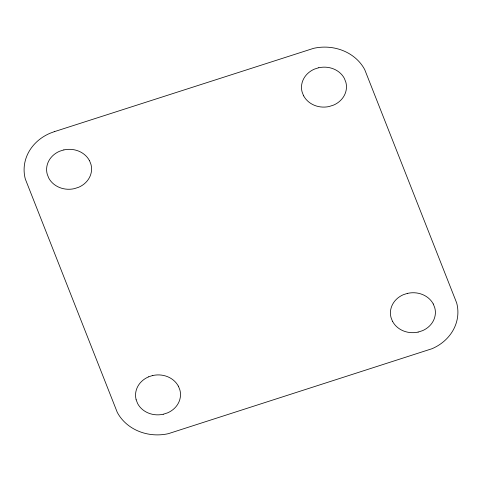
<?xml version="1.0" encoding="UTF-8"?>
<svg xmlns="http://www.w3.org/2000/svg" width="482" height="482" viewBox="0 0 482 482"><rect width="100%" height="100%" fill="white"/><g stroke="black" fill="none" stroke-linecap="round" stroke-linejoin="round"><path stroke-width="0.72" d="M148.468 376.852L152.812 375.454M318.783 67.709L314.439 69.113A22.467 19.961 -3.3 0 0 302.106 91.996L303.606 95.846M63.883 149.872L59.539 151.276A22.473 19.967 -3.3 0 0 47.224 174.201L48.712 178.009A22.473 19.967 -3.3 0 0 74.282 188.667L78.632 187.281A22.473 19.973 -3.3 0 0 90.965 164.386L89.465 160.536M407.706 293.291L403.362 294.689A22.467 19.961 -3.3 0 0 391.035 317.578L392.535 321.428M418.111 332.098L422.455 330.7A22.467 19.967 -3.3 0 0 434.782 307.805L433.282 303.961M163.217 414.261L167.555 412.863A22.473 19.973 -3.3 0 0 179.894 389.968L178.388 386.118M136.123 399.747L137.641 403.591A22.473 19.967 -3.3 0 0 163.211 414.249M136.153 399.777A22.473 19.967 -3.3 0 1 148.492 376.9M152.788 375.514A22.473 19.967 -3.3 0 1 178.352 386.172M63.859 149.932A22.473 19.967 -3.3 0 1 89.429 160.59M418.141 332.08A22.467 19.967 -3.3 0 1 392.583 321.41M407.724 293.345A22.467 19.967 -3.3 0 1 433.282 304.009M303.654 95.828A22.467 19.967 -3.3 0 0 329.212 106.498L333.526 105.118A22.467 19.967 -3.3 0 0 345.853 82.223L344.353 78.379A22.467 19.967 -3.3 0 0 318.795 67.763M54.261 131.688L49.989 133.279A44.934 39.934 -3.3 0 0 25.329 179.057L117.265 412.345A44.934 39.934 -3.3 0 0 168.411 433.661L432.005 348.721A44.94 39.934 -3.3 0 0 456.671 302.937L364.735 69.655A44.94 39.934 -3.3 0 0 313.589 48.339L54.261 131.688"/></g></svg>
